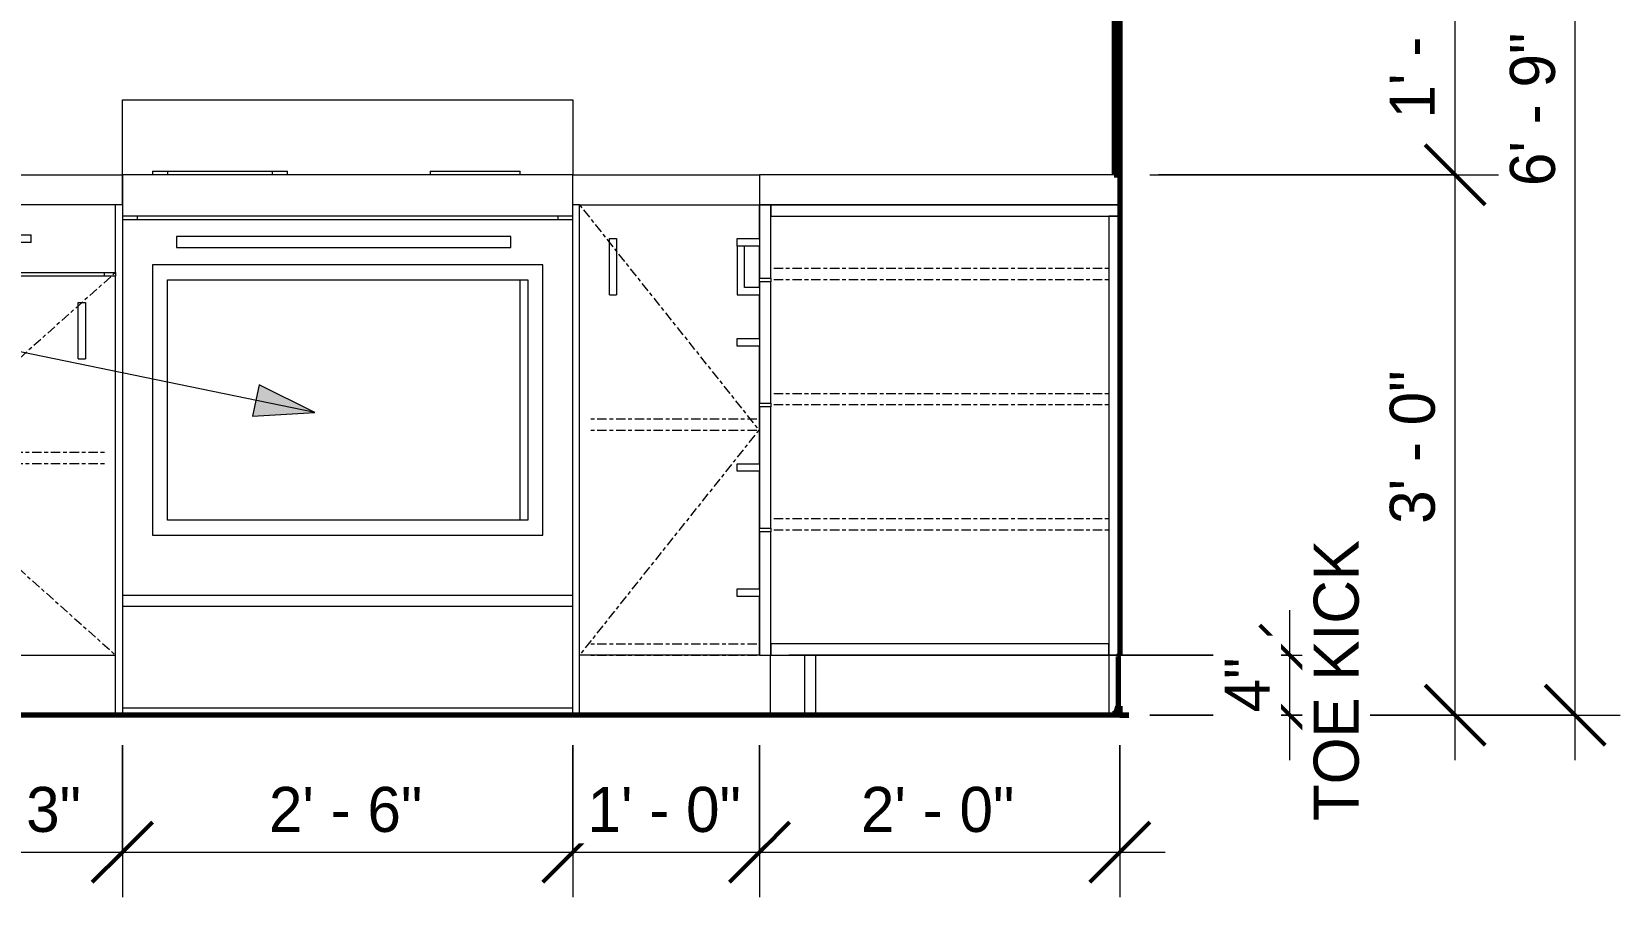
# Model space of a CAD drawing. Header units: inches. Extents: x -3857 to -1458, y -18 to 10849.
# Drawn here: x -2653.1 to -2547.3, y -12.1 to 45.5 of the extents above; entities that cross this region are included whole.
import ezdxf

# ---------------------------------------------------------------- set-up
doc = ezdxf.new("R2010")
doc.units = ezdxf.units.IN
doc.header["$MEASUREMENT"] = 0
doc.linetypes.add('Center', pattern=[1.25, 0.25, -0.1875, 0.625, -0.1875])
for name, color, linetype, lineweight in [('0-6', 130, 'Continuous', 5), ('A-ANNO-DIMS', 211, 'Continuous', 9), ('A-ANNO-DIMS-32', 211, 'Continuous', 9), ('A-FLOR-1', 7, 'Continuous', 70), ('A-WALL', 113, 'Continuous', 18), ('A-WALL-1', 113, 'Continuous', 70), ('A-WALL-2', 113, 'Continuous', 9), ('G-ANNO-TEXT', 231, 'Continuous', 9), ('Q-CASE', 31, 'Continuous', 9), ('Q-CASE-1', 31, 'Center', 9), ('Q-SPCQ', 91, 'Continuous', 9)]:
    doc.layers.add(name, color=color, linetype=linetype, lineweight=lineweight)
doc.styles.add('Century Gothic', font='ufonts.com_century-gothic.ttf', dxfattribs={"height": 3})
doc.dimstyles.new('OD_1__HACK_2', dxfattribs={"dimscale": 12, "dimtxt": 3.132505, "dimasz": 0.333333, "dimexe": 0.25, "dimexo": 0.166667, "dimgap": 0.041667, "dimtad": 1, "dimdec": 0, "dimzin": 3, "dimdsep": 46, "dimlunit": 4, "dimtxsty": 'Century Gothic', "dimblk1": 'OBLIQUE', "dimblk2": 'OBLIQUE', "dimsah": 1, "dimcen": 0.09, "dimdle": 0.25, "dimazin": 0, "dimtfac": 1, "dimtdec": 4, "dimtix": 1, "dimtmove": 0, "dimatfit": 3, "dimfxl": 1, "dimtvp": 1, "dimtfill": 1, "dimfrac": 2, "dimtolj": 1, "dimtzin": 0, "dimarcsym": 2})

# ---------------------------------------------------------------- blocks, each defined once
blk = doc.blocks.new('CTR - 1st Phase - Shell_rvt-5-1ST FLOOR - STUDIO A_ B - ADA TYPE B - OPTION A - KITCHEN BACK WALL')
at = {"layer": 'A-FLOR-1'}
blk.add_line((-10649.82, 0), (-10812.95, 0), dxfattribs=at)
blk = doc.blocks.new('Basic Wall _ INT - W4BØF - _5_8 GYP - 2X4 WOOD_BATT_ - 5_8 GYP_ - ___-2701566-1ST FLOOR - STUDIO A_ B - ADA TYPE B - OPTION A - KITCHEN BACK WALL')
at = {"layer": 'A-WALL'}
blk.add_line((-10650.41, 0.61), (-10650.41, 4), dxfattribs=at)
at = {"layer": 'A-WALL-1'}
for p, q in [((-10650.54, 3.92), (-10650.54, 0.61)), ((-10650.41, 4), (-10650.46, 4)), ((-10650.83, 0.11), (-10650.77, 0))]:
    blk.add_line(p, q, dxfattribs=at)
for centre, radius, start, end in [((-10650.46, 3.92), 0.0822, 90, 180), ((-10651.12, 0.61), 0.577, 300, 360), ((-10651.12, 0.61), 0.702, 300, 0)]:
    blk.add_arc(centre, radius, start, end, dxfattribs=at)
blk = doc.blocks.new('Base Cabinet 4 Drawer 254 - Base Cabinet 4 Drawer 254 21_-2556168-1ST FLOOR - STUDIO A_ B - ADA TYPE B - OPTION A - KITCHEN BACK WALL')
at = {"layer": 'Q-CASE'}
for p, q in [((-10674.41, 34), (-10674.41, 29.12)), ((-10673.66, 34), (-10674.41, 34)), ((-10673.66, 29.12), (-10673.66, 34)), ((-10650.41, 34), (-10673.66, 34)), ((-10673.66, 34), (-10673.66, 33.25)), ((-10650.41, 33.25), (-10650.41, 34)), ((-10673.66, 33.25), (-10650.41, 33.25)), ((-10651.16, 33.25), (-10651.16, 4)), ((-10650.41, 33.25), (-10651.16, 33.25)), ((-10650.41, 4), (-10650.41, 33.25)), ((-10675.91, 31.75), (-10674.41, 31.75)), ((-10675.91, 31.25), (-10675.91, 31.75)), ((-10674.41, 31.25), (-10675.91, 31.25)), ((-10674.41, 29.12), (-10673.66, 29.12)), ((-10674.41, 28.87), (-10674.41, 20.79)), ((-10673.66, 28.87), (-10674.41, 28.87)), ((-10673.66, 29.12), (-10673.66, 28.87)), ((-10673.66, 20.79), (-10673.66, 28.87)), ((-10675.91, 25.09), (-10674.41, 25.09)), ((-10675.91, 24.58), (-10675.91, 25.09)), ((-10674.41, 24.58), (-10675.91, 24.58)), ((-10674.41, 20.79), (-10673.66, 20.79)), ((-10674.41, 20.54), (-10674.41, 12.46)), ((-10673.66, 20.54), (-10674.41, 20.54)), ((-10673.66, 20.79), (-10673.66, 20.54)), ((-10673.66, 12.46), (-10673.66, 20.54)), ((-10675.91, 16.75), (-10674.41, 16.75)), ((-10675.91, 16.25), (-10675.91, 16.75)), ((-10674.41, 16.25), (-10675.91, 16.25)), ((-10674.41, 12.46), (-10673.66, 12.46)), ((-10674.41, 12.21), (-10674.41, 4)), ((-10673.66, 12.21), (-10674.41, 12.21)), ((-10673.66, 12.46), (-10673.66, 12.21)), ((-10673.66, 4), (-10673.66, 12.21)), ((-10675.91, 8.42), (-10674.41, 8.42)), ((-10675.91, 7.92), (-10675.91, 8.42)), ((-10674.41, 7.92), (-10675.91, 7.92)), ((-10651.16, 4.75), (-10673.66, 4.75)), ((-10673.66, 4.75), (-10673.66, 4)), ((-10651.16, 4), (-10651.16, 4.75)), ((-10674.41, 4), (-10673.66, 4)), ((-10673.66, 4), (-10651.16, 4)), ((-10671.41, 4), (-10671.41, 0)), ((-10670.66, 4), (-10671.41, 4)), ((-10670.66, 0), (-10670.66, 4)), ((-10650.41, 4), (-10651.16, 4)), ((-10651.16, 4), (-10651.16, 0)), ((-10651.16, 4), (-10650.41, 4)), ((-10650.41, 0), (-10650.41, 4)), ((-10671.41, 0), (-10670.66, 0)), ((-10651.16, 0), (-10650.41, 0))]:
    blk.add_line(p, q, dxfattribs=at)
at = {"layer": 'Q-CASE-1'}
for p, q in [((-10651.16, 29.75), (-10673.66, 29.75)), ((-10651.16, 29), (-10673.66, 29)), ((-10651.16, 21.42), (-10673.66, 21.42)), ((-10651.16, 20.67), (-10673.66, 20.67)), ((-10651.16, 13.08), (-10673.66, 13.08)), ((-10651.16, 12.33), (-10673.66, 12.33))]:
    blk.add_line(p, q, dxfattribs=at)
blk = doc.blocks.new('Base Cabinet Corner 197 - Base Cabinet Corner 197-2565125-1ST FLOOR - STUDIO A_ B - ADA TYPE B - OPTION A - KITCHEN BACK WALL')
at = {"layer": 'Q-CASE'}
for p, q in [((-10686.41, 34), (-10674.43, 34)), ((-10686.41, 4), (-10686.41, 34)), ((-10674.43, 34), (-10674.41, 34)), ((-10674.43, 34), (-10674.43, 31.75)), ((-10684.41, 31.75), (-10683.93, 31.75)), ((-10684.41, 28), (-10684.41, 31.75)), ((-10683.93, 31.75), (-10683.93, 28)), ((-10675.91, 31.25), (-10675.91, 28)), ((-10675.41, 28.5), (-10675.41, 31.25)), ((-10674.43, 31.25), (-10674.43, 28.5)), ((-10674.41, 28.87), (-10674.41, 29.12)), ((-10684.41, 28), (-10683.93, 28)), ((-10675.91, 28), (-10674.41, 28)), ((-10674.41, 28.5), (-10675.41, 28.5)), ((-10674.43, 28), (-10674.43, 25.09)), ((-10674.43, 24.58), (-10674.43, 16.75)), ((-10674.41, 20.54), (-10674.41, 20.79)), ((-10674.43, 16.25), (-10674.43, 8.42)), ((-10674.41, 12.21), (-10674.41, 12.46)), ((-10674.43, 7.92), (-10674.43, 4)), ((-10686.41, 0), (-10686.41, 4)), ((-10686.41, 0), (-10686.41, 4)), ((-10674.43, 4), (-10686.41, 4)), ((-10674.41, 4), (-10674.43, 4)), ((-10673.7, 4), (-10673.7, 0))]:
    blk.add_line(p, q, dxfattribs=at)
at = {"layer": 'Q-CASE-1'}
for p, q in [((-10686.41, 34), (-10674.46, 19)), ((-10685.66, 19.75), (-10674.41, 19.75)), ((-10674.46, 19), (-10686.41, 4)), ((-10685.66, 19), (-10674.46, 19)), ((-10685.66, 4.75), (-10674.41, 4.75)), ((-10685.66, 4), (-10674.46, 4))]:
    blk.add_line(p, q, dxfattribs=at)
blk = doc.blocks.new('Single Door 1 Drawer 211 - 211 Base Cabinet Single Door1 Drawer 15_-2709718-1ST FLOOR - STUDIO A_ B - ADA TYPE B - OPTION A - KITCHEN BACK WALL')
at = {"layer": 'Q-CASE'}
for p, q in [((-10717.3, 34), (-10732.3, 34)), ((-10717.3, 29.5), (-10717.3, 34)), ((-10726.67, 32), (-10722.92, 32)), ((-10726.67, 31.5), (-10726.67, 32)), ((-10722.92, 31.5), (-10722.92, 32)), ((-10722.92, 31.5), (-10726.67, 31.5)), ((-10732.3, 29.5), (-10717.3, 29.5)), ((-10717.3, 29.25), (-10732.3, 29.25)), ((-10731.55, 29.5), (-10731.55, 29.25)), ((-10718.05, 29.25), (-10718.05, 29.5)), ((-10717.3, 29.5), (-10717.3, 29.25)), ((-10717.3, 4), (-10717.3, 29.25)), ((-10719.8, 27.5), (-10719.31, 27.5)), ((-10719.8, 23.75), (-10719.8, 27.5)), ((-10719.31, 27.5), (-10719.31, 23.75)), ((-10719.8, 23.75), (-10719.31, 23.75)), ((-10732.3, 4), (-10717.3, 4)), ((-10717.3, 0), (-10717.3, 4))]:
    blk.add_line(p, q, dxfattribs=at)
at = {"layer": 'Q-CASE-1'}
for p, q in [((-10717.3, 29.5), (-10731.55, 16.75)), ((-10718.05, 17.5), (-10731.55, 17.5)), ((-10718.05, 16.75), (-10731.55, 16.75)), ((-10731.55, 16.75), (-10717.3, 4))]:
    blk.add_line(p, q, dxfattribs=at)
blk = doc.blocks.new('DIMBLOCK97-1ST FLOOR - STUDIO A_ B - ADA TYPE B - OPTION A - KITCHEN BACK WALL')
at = {"layer": 'A-ANNO-DIMS-32', "lineweight": 50}
for p, q in [((-2558.27, 36), (-2560.27, 38)), ((-2558.27, 36), (-2556.27, 34)), ((-2558.27, 0), (-2560.27, 2)), ((-2558.27, 0), (-2556.27, -2))]:
    blk.add_line(p, q, dxfattribs=at)
at = {"layer": 'A-ANNO-DIMS-32'}
for p, q in [((-2578.59, 36), (-2555.27, 36)), ((-2558.27, 36), (-2578.02, 36)), ((-2558.27, -3), (-2558.27, 36)), ((-2578.59, 0), (-2555.27, 0)), ((-2558.27, 0), (-2578.59, 0))]:
    blk.add_line(p, q, dxfattribs=at)
at = {"layer": 'A-ANNO-DIMS-32', "color": 0, "insert": (-2562.62, 12.75), "char_height": 3, "width": 12.5897, "attachment_point": 1, "rotation": 90, "line_spacing_factor": 0.984502, "style": 'Century Gothic', "bg_fill": 3, "box_fill_scale": 1.25, "bg_fill_color": 256, "bg_fill_true_color": 13158600, "bg_fill_transparency": 0}
blk.add_mtext('3\' - 0"', dxfattribs=at)
blk = doc.blocks.new('_Oblique')
at = {"color": 0, "linetype": 'ByBlock', "lineweight": -2}
blk.add_line((-0.5, -0.5), (0.5, 0.5), dxfattribs=at)
blk = doc.blocks.new('DIMBLOCK98-1ST FLOOR - STUDIO A_ B - ADA TYPE B - OPTION A - KITCHEN BACK WALL')
at = {"layer": 'A-ANNO-DIMS-32', "lineweight": 50}
for p, q in [((-2558.27, 54), (-2560.27, 56)), ((-2558.27, 54), (-2556.27, 52)), ((-2558.27, 36), (-2560.27, 38)), ((-2558.27, 36), (-2556.27, 34))]:
    blk.add_line(p, q, dxfattribs=at)
at = {"layer": 'A-ANNO-DIMS-32'}
for p, q in [((-2578.59, 54), (-2555.27, 54)), ((-2558.27, 54), (-2578.02, 54)), ((-2558.27, 36), (-2558.27, 54)), ((-2578.59, 36), (-2555.27, 36)), ((-2558.27, 36), (-2578.02, 36))]:
    blk.add_line(p, q, dxfattribs=at)
at = {"layer": 'A-ANNO-DIMS-32', "color": 0, "insert": (-2562.62, 39.75), "char_height": 3, "width": 12.5897, "attachment_point": 1, "rotation": 90, "line_spacing_factor": 0.984502, "style": 'Century Gothic', "bg_fill": 3, "box_fill_scale": 1.25, "bg_fill_color": 256, "bg_fill_true_color": 13158600, "bg_fill_transparency": 0}
blk.add_mtext('1\' - 6"', dxfattribs=at)
blk = doc.blocks.new('DIMBLOCK100-1ST FLOOR - STUDIO A_ B - ADA TYPE B - OPTION A - KITCHEN BACK WALL')
at = {"layer": 'A-ANNO-DIMS-32'}
for p, q in [((-2550.27, -3), (-2550.27, 84)), ((-2578.59, 81), (-2547.27, 81)), ((-2550.27, 81), (-2578.02, 81)), ((-2578.59, 0), (-2547.27, 0)), ((-2550.27, 0), (-2578.59, 0))]:
    blk.add_line(p, q, dxfattribs=at)
at = {"layer": 'A-ANNO-DIMS-32', "lineweight": 50}
for p, q in [((-2550.27, 81), (-2552.27, 83)), ((-2550.27, 81), (-2548.27, 79)), ((-2550.27, 0), (-2552.27, 2)), ((-2550.27, 0), (-2548.27, -2))]:
    blk.add_line(p, q, dxfattribs=at)
at = {"layer": 'A-ANNO-DIMS-32', "color": 0, "insert": (-2554.62, 35.25), "char_height": 3, "width": 12.5897, "attachment_point": 1, "rotation": 90, "line_spacing_factor": 0.984502, "style": 'Century Gothic', "bg_fill": 3, "box_fill_scale": 1.25, "bg_fill_color": 256, "bg_fill_true_color": 13158600, "bg_fill_transparency": 0}
blk.add_mtext('6\' - 9"', dxfattribs=at)
blk = doc.blocks.new('DIMBLOCK101-1ST FLOOR - STUDIO A_ B - ADA TYPE B - OPTION A - KITCHEN BACK WALL')
at = {"layer": 'A-ANNO-DIMS-32'}
for p, q in [((-2569.27, -3), (-2569.27, 7)), ((-2602.64, 4), (-2566.27, 4)), ((-2569.27, 4), (-2602.64, 4)), ((-2578.59, 0), (-2566.27, 0)), ((-2569.27, 0), (-2578.59, 0))]:
    blk.add_line(p, q, dxfattribs=at)
at = {"layer": 'A-ANNO-DIMS-32', "lineweight": 50}
for p, q in [((-2569.27, 4), (-2571.27, 6)), ((-2569.27, 4), (-2567.27, 2)), ((-2569.27, 0), (-2571.27, 2)), ((-2569.27, 0), (-2567.27, -2))]:
    blk.add_line(p, q, dxfattribs=at)
at = {"layer": 'A-ANNO-DIMS-32', "color": 0, "char_height": 3, "attachment_point": 1, "rotation": 90, "line_spacing_factor": 0.984502, "style": 'Century Gothic', "bg_fill": 3, "box_fill_scale": 1.25, "bg_fill_color": 256, "bg_fill_true_color": 13158600, "bg_fill_transparency": 0}
for s, insert, width in [('TOE KICK', (-2567.69, -7.05), 21.7187), ('4"', (-2573.62, 0.19), 4.3557)]:
    blk.add_mtext(s, dxfattribs=dict(at, insert=insert, width=width))
blk = doc.blocks.new('DIMBLOCK103-1ST FLOOR - STUDIO A_ B - ADA TYPE B - OPTION A - KITCHEN BACK WALL')
at = {"layer": 'A-ANNO-DIMS-32'}
for p, q in [((-2662.47, -2), (-2662.47, -12.12)), ((-2662.47, -9.12), (-2662.47, -2)), ((-2647.03, -2), (-2647.03, -12.12)), ((-2647.03, -9.12), (-2647.03, -2)), ((-2662.47, -9.12), (-2647.03, -9.12))]:
    blk.add_line(p, q, dxfattribs=at)
at = {"layer": 'A-ANNO-DIMS-32', "lineweight": 50}
for p, q in [((-2662.47, -9.12), (-2660.47, -7.12)), ((-2647.03, -9.12), (-2645.03, -7.12)), ((-2662.47, -9.12), (-2664.47, -11.12)), ((-2647.03, -9.12), (-2649.03, -11.12))]:
    blk.add_line(p, q, dxfattribs=at)
at = {"layer": 'A-ANNO-DIMS-32', "color": 0, "insert": (-2660, -4.77), "char_height": 3, "width": 12.5897, "attachment_point": 1, "line_spacing_factor": 0.984502, "style": 'Century Gothic', "bg_fill": 3, "box_fill_scale": 1.25, "bg_fill_color": 256, "bg_fill_true_color": 13158600, "bg_fill_transparency": 0}
blk.add_mtext('1\' - 3"', dxfattribs=at)
blk = doc.blocks.new('DIMBLOCK104-1ST FLOOR - STUDIO A_ B - ADA TYPE B - OPTION A - KITCHEN BACK WALL')
at = {"layer": 'A-ANNO-DIMS-32'}
for p, q in [((-2647.03, -2), (-2647.03, -12.12)), ((-2647.03, -9.12), (-2647.03, -2)), ((-2617.03, -2), (-2617.03, -12.12)), ((-2617.03, -9.12), (-2617.03, -2)), ((-2647.03, -9.12), (-2617.03, -9.12))]:
    blk.add_line(p, q, dxfattribs=at)
at = {"layer": 'A-ANNO-DIMS-32', "lineweight": 50}
for p, q in [((-2647.03, -9.12), (-2645.03, -7.12)), ((-2617.03, -9.12), (-2615.03, -7.12)), ((-2647.03, -9.12), (-2649.03, -11.12)), ((-2617.03, -9.12), (-2619.03, -11.12))]:
    blk.add_line(p, q, dxfattribs=at)
at = {"layer": 'A-ANNO-DIMS-32', "color": 0, "insert": (-2637.27, -4.77), "char_height": 3, "width": 12.5897, "attachment_point": 1, "line_spacing_factor": 0.984502, "style": 'Century Gothic', "bg_fill": 3, "box_fill_scale": 1.25, "bg_fill_color": 256, "bg_fill_true_color": 13158600, "bg_fill_transparency": 0}
blk.add_mtext('2\' - 6"', dxfattribs=at)
blk = doc.blocks.new('DIMBLOCK105-1ST FLOOR - STUDIO A_ B - ADA TYPE B - OPTION A - KITCHEN BACK WALL')
at = {"layer": 'A-ANNO-DIMS-32'}
for p, q in [((-2617.03, -2), (-2617.03, -12.12)), ((-2617.03, -9.12), (-2617.03, -2)), ((-2604.59, -2), (-2604.59, -12.12)), ((-2604.59, -9.12), (-2604.59, -2)), ((-2617.03, -9.12), (-2604.59, -9.12))]:
    blk.add_line(p, q, dxfattribs=at)
at = {"layer": 'A-ANNO-DIMS-32', "lineweight": 50}
for p, q in [((-2617.03, -9.12), (-2615.03, -7.12)), ((-2604.59, -9.12), (-2602.59, -7.12)), ((-2617.03, -9.12), (-2619.03, -11.12)), ((-2604.59, -9.12), (-2606.59, -11.12))]:
    blk.add_line(p, q, dxfattribs=at)
at = {"layer": 'A-ANNO-DIMS-32', "color": 0, "insert": (-2616.05, -4.77), "char_height": 3, "width": 12.5897, "attachment_point": 1, "line_spacing_factor": 0.984502, "style": 'Century Gothic', "bg_fill": 3, "box_fill_scale": 1.25, "bg_fill_color": 256, "bg_fill_true_color": 13158600, "bg_fill_transparency": 0}
blk.add_mtext('1\' - 0"', dxfattribs=at)
blk = doc.blocks.new('DIMBLOCK106-1ST FLOOR - STUDIO A_ B - ADA TYPE B - OPTION A - KITCHEN BACK WALL')
at = {"layer": 'A-ANNO-DIMS-32'}
for p, q in [((-2604.59, -2), (-2604.59, -12.12)), ((-2604.59, -9.12), (-2604.59, -2)), ((-2580.59, -2), (-2580.59, -12.12)), ((-2580.59, -9.12), (-2580.59, -2)), ((-2604.59, -9.12), (-2577.59, -9.12))]:
    blk.add_line(p, q, dxfattribs=at)
at = {"layer": 'A-ANNO-DIMS-32', "lineweight": 50}
for p, q in [((-2604.59, -9.12), (-2602.59, -7.12)), ((-2580.59, -9.12), (-2578.59, -7.12)), ((-2604.59, -9.12), (-2606.59, -11.12)), ((-2580.59, -9.12), (-2582.59, -11.12))]:
    blk.add_line(p, q, dxfattribs=at)
at = {"layer": 'A-ANNO-DIMS-32', "color": 0, "insert": (-2597.84, -4.77), "char_height": 3, "width": 12.5897, "attachment_point": 1, "line_spacing_factor": 0.984502, "style": 'Century Gothic', "bg_fill": 3, "box_fill_scale": 1.25, "bg_fill_color": 256, "bg_fill_true_color": 13158600, "bg_fill_transparency": 0}
blk.add_mtext('2\' - 0"', dxfattribs=at)

msp = doc.modelspace()

# ---------------------------------------------------------------- hatches: boundary and pattern name
at = {"layer": 'G-ANNO-TEXT'}
msp.add_hatch(color=256, dxfattribs=at).paths.add_polyline_path([(-2634.22, 20.16), (-2637.92, 22.02), (-2638.36, 19.92)], flags=0)

# ---------------------------------------------------------------- linework, layer by layer
at = {"layer": 'A-WALL'}
msp.add_line((-2580.59, 4), (-2580.59, 0.61), dxfattribs=at)
at = {"layer": 'A-WALL-1'}
for p, q in [((-2580.59, 80.76), (-2580.59, 4)), ((-2580.97, 54), (-2580.97, 36)), ((-2580.59, 36), (-2580.59, 54)), ((-2580.97, 36), (-2580.59, 36)), ((-2580.59, 0.61), (-2580.59, 0)), ((-2580.59, 0), (-2580, 0))]:
    msp.add_line(p, q, dxfattribs=at)
at = {"layer": 'A-WALL-2'}
for p, q in [((-2662.47, 36), (-2647.03, 36)), ((-2617.03, 36), (-2604.59, 36)), ((-2647.03, 34), (-2662.47, 34)), ((-2616.59, 34), (-2617.03, 34))]:
    msp.add_line(p, q, dxfattribs=at)
at = {"layer": 'G-ANNO-TEXT'}
for p, q in [((-2634.22, 20.16), (-2753.66, 44.8)), ((-2637.92, 22.02), (-2638.36, 19.92)), ((-2634.22, 20.16), (-2637.92, 22.02)), ((-2638.36, 19.92), (-2634.22, 20.16))]:
    msp.add_line(p, q, dxfattribs=at)
at = {"layer": 'Q-SPCQ'}
for p, q in [((-2647.03, 36), (-2647.03, 41)), ((-2647.03, 41), (-2617.03, 41)), ((-2617.03, 41), (-2617.03, 36)), ((-2617.03, 36), (-2647.03, 36)), ((-2647.03, 36), (-2647.03, 33.26)), ((-2647.03, 34), (-2647.03, 36)), ((-2645.03, 36.25), (-2645.03, 36)), ((-2645.03, 36.25), (-2644.05, 36.25)), ((-2644.03, 36.25), (-2644.03, 36)), ((-2644.03, 36.25), (-2637.03, 36.25)), ((-2637.03, 36), (-2637.03, 36.25)), ((-2637.01, 36.25), (-2636.03, 36.25)), ((-2636.03, 36), (-2636.03, 36.25)), ((-2626.53, 36.25), (-2626.53, 36)), ((-2626.53, 36.25), (-2620.53, 36.25)), ((-2620.53, 36), (-2620.53, 36.25)), ((-2617.03, 33.26), (-2617.03, 36)), ((-2617.03, 34), (-2617.03, 36)), ((-2580.59, 36), (-2604.59, 36)), ((-2604.59, 36), (-2604.59, 34)), ((-2580.59, 34), (-2580.59, 36)), ((-2604.59, 34), (-2580.59, 34)), ((-2647.03, 33.26), (-2617.03, 33.26)), ((-2647.03, 33.26), (-2647.03, 33.01)), ((-2617.03, 33.01), (-2647.03, 33.01)), ((-2647.03, 33.01), (-2647.03, 8)), ((-2646.03, 33.01), (-2646.03, 33.26)), ((-2618.03, 33.26), (-2618.03, 33.01)), ((-2617.03, 33.01), (-2617.03, 33.26)), ((-2617.03, 8), (-2617.03, 33.01)), ((-2621.15, 31.9), (-2643.42, 31.9)), ((-2643.42, 31.9), (-2643.42, 31.15)), ((-2621.15, 31.15), (-2621.15, 31.9)), ((-2643.42, 31.15), (-2621.15, 31.15)), ((-2619.03, 30), (-2645.03, 30)), ((-2645.03, 30), (-2645.03, 12)), ((-2619.03, 12), (-2619.03, 30)), ((-2644.03, 13), (-2644.03, 29)), ((-2644.03, 29), (-2620.03, 29)), ((-2620.53, 13), (-2620.53, 29)), ((-2620.03, 29), (-2620.03, 13)), ((-2620.03, 13), (-2644.03, 13)), ((-2645.03, 12), (-2619.03, 12)), ((-2647.03, 8), (-2617.03, 8)), ((-2647.03, 8), (-2647.03, 7.25)), ((-2617.03, 7.25), (-2617.03, 8)), ((-2617.03, 7.25), (-2647.03, 7.25)), ((-2647.03, 7.25), (-2647.03, 0.5)), ((-2617.03, 0.5), (-2617.03, 7.25)), ((-2647.03, 0.5), (-2617.03, 0.5)), ((-2647.03, 0.5), (-2647.03, 0)), ((-2617.03, 0), (-2617.03, 0.5))]:
    msp.add_line(p, q, dxfattribs=at)

# ---------------------------------------------------------------- block references
at = {"layer": '0-6'}
msp.add_blockref('CTR - 1st Phase - Shell_rvt-5-1ST FLOOR - STUDIO A_ B - ADA TYPE B - OPTION A - KITCHEN BACK WALL', (8069.82, 0), dxfattribs=at)
at = {"layer": 'A-WALL'}
msp.add_blockref('Basic Wall _ INT - W4BØF - _5_8 GYP - 2X4 WOOD_BATT_ - 5_8 GYP_ - ___-2701566-1ST FLOOR - STUDIO A_ B - ADA TYPE B - OPTION A - KITCHEN BACK WALL', (8069.82, 0), dxfattribs=at)
at = {"layer": 'Q-CASE'}
for name in ['Single Door 1 Drawer 211 - 211 Base Cabinet Single Door1 Drawer 15_-2709718-1ST FLOOR - STUDIO A_ B - ADA TYPE B - OPTION A - KITCHEN BACK WALL', 'Base Cabinet Corner 197 - Base Cabinet Corner 197-2565125-1ST FLOOR - STUDIO A_ B - ADA TYPE B - OPTION A - KITCHEN BACK WALL', 'Base Cabinet 4 Drawer 254 - Base Cabinet 4 Drawer 254 21_-2556168-1ST FLOOR - STUDIO A_ B - ADA TYPE B - OPTION A - KITCHEN BACK WALL']:
    msp.add_blockref(name, (8069.82, 0), dxfattribs=at)

# ---------------------------------------------------------------- next in the draw order: dimensions: what is measured, and where the dimension line sits
at = {"layer": 'A-ANNO-DIMS'}
dim = msp.add_linear_dim(base=(-2558.27, 36), p1=(-2580.59, 0), p2=(-2580.59, 36), angle=90, dimstyle='OD_1__HACK_2', override={"dimpost": '<>', "dimfxl": 36}, dxfattribs=at)
dim.commit()
dim.dimension.update_dxf_attribs({"geometry": 'DIMBLOCK97-1ST FLOOR - STUDIO A_ B - ADA TYPE B - OPTION A - KITCHEN BACK WALL', "text_midpoint": (-2560.35, 18)})
dim = msp.add_linear_dim(base=(-2647.03, -9.12), p1=(-2662.47, 0), p2=(-2647.03, 0), dimstyle='OD_1__HACK_2', override={"dimpost": '<>', "dimfxl": 15.44439}, dxfattribs=at)
dim.commit()
dim.dimension.update_dxf_attribs({"geometry": 'DIMBLOCK103-1ST FLOOR - STUDIO A_ B - ADA TYPE B - OPTION A - KITCHEN BACK WALL', "text_midpoint": (-2654.75, -7.04)})

# ---------------------------------------------------------------- next in the draw order: dimensions: what is measured, and where the dimension line sits
dim = msp.add_linear_dim(base=(-2558.27, 54), p1=(-2580.59, 36), p2=(-2580.59, 54), angle=90, dimstyle='OD_1__HACK_2', override={"dimpost": '<>', "dimfxl": 18}, dxfattribs=at)
dim.commit()
dim.dimension.update_dxf_attribs({"geometry": 'DIMBLOCK98-1ST FLOOR - STUDIO A_ B - ADA TYPE B - OPTION A - KITCHEN BACK WALL', "text_midpoint": (-2560.35, 45)})
dim = msp.add_linear_dim(base=(-2617.03, -9.12), p1=(-2647.03, 0), p2=(-2617.03, 0), dimstyle='OD_1__HACK_2', override={"dimpost": '<>', "dimfxl": 30}, dxfattribs=at)
dim.commit()
dim.dimension.update_dxf_attribs({"geometry": 'DIMBLOCK104-1ST FLOOR - STUDIO A_ B - ADA TYPE B - OPTION A - KITCHEN BACK WALL', "text_midpoint": (-2632.03, -7.04)})

# ---------------------------------------------------------------- next in the draw order: dimensions: what is measured, and where the dimension line sits
dim = msp.add_linear_dim(base=(-2550.27, 81), p1=(-2580.59, 0), p2=(-2580.59, 81), angle=90, dimstyle='OD_1__HACK_2', override={"dimpost": '<>', "dimfxl": 81}, dxfattribs=at)
dim.commit()
dim.dimension.update_dxf_attribs({"geometry": 'DIMBLOCK100-1ST FLOOR - STUDIO A_ B - ADA TYPE B - OPTION A - KITCHEN BACK WALL', "text_midpoint": (-2552.35, 40.5)})

# ---------------------------------------------------------------- next in the draw order: dimensions: what is measured, and where the dimension line sits
dim = msp.add_linear_dim(base=(-2569.27, 4), p1=(-2580.59, 0), p2=(-2604.64, 4), angle=90, text='<>\\XTOE KICK', dimstyle='OD_1__HACK_2', override={"dimpost": '<>', "dimfxl": 24.380222}, dxfattribs=at)
dim.commit()
dim.dimension.update_dxf_attribs({"geometry": 'DIMBLOCK101-1ST FLOOR - STUDIO A_ B - ADA TYPE B - OPTION A - KITCHEN BACK WALL', "text_midpoint": (-2569.27, 2)})

# ---------------------------------------------------------------- next in the draw order: dimensions: what is measured, and where the dimension line sits
dim = msp.add_linear_dim(base=(-2604.59, -9.12), p1=(-2617.03, 0), p2=(-2604.59, 0), dimstyle='OD_1__HACK_2', override={"dimpost": '<>', "dimfxl": 12.4375}, dxfattribs=at)
dim.commit()
dim.dimension.update_dxf_attribs({"geometry": 'DIMBLOCK105-1ST FLOOR - STUDIO A_ B - ADA TYPE B - OPTION A - KITCHEN BACK WALL', "text_midpoint": (-2610.81, -7.04)})

# ---------------------------------------------------------------- next in the draw order: dimensions: what is measured, and where the dimension line sits
dim = msp.add_linear_dim(base=(-2580.59, -9.12), p1=(-2604.59, 0), p2=(-2580.59, 0), dimstyle='OD_1__HACK_2', override={"dimpost": '<>', "dimfxl": 24}, dxfattribs=at)
dim.commit()
dim.dimension.update_dxf_attribs({"geometry": 'DIMBLOCK106-1ST FLOOR - STUDIO A_ B - ADA TYPE B - OPTION A - KITCHEN BACK WALL', "text_midpoint": (-2592.59, -7.04)})

doc.saveas('drawing.dxf')
